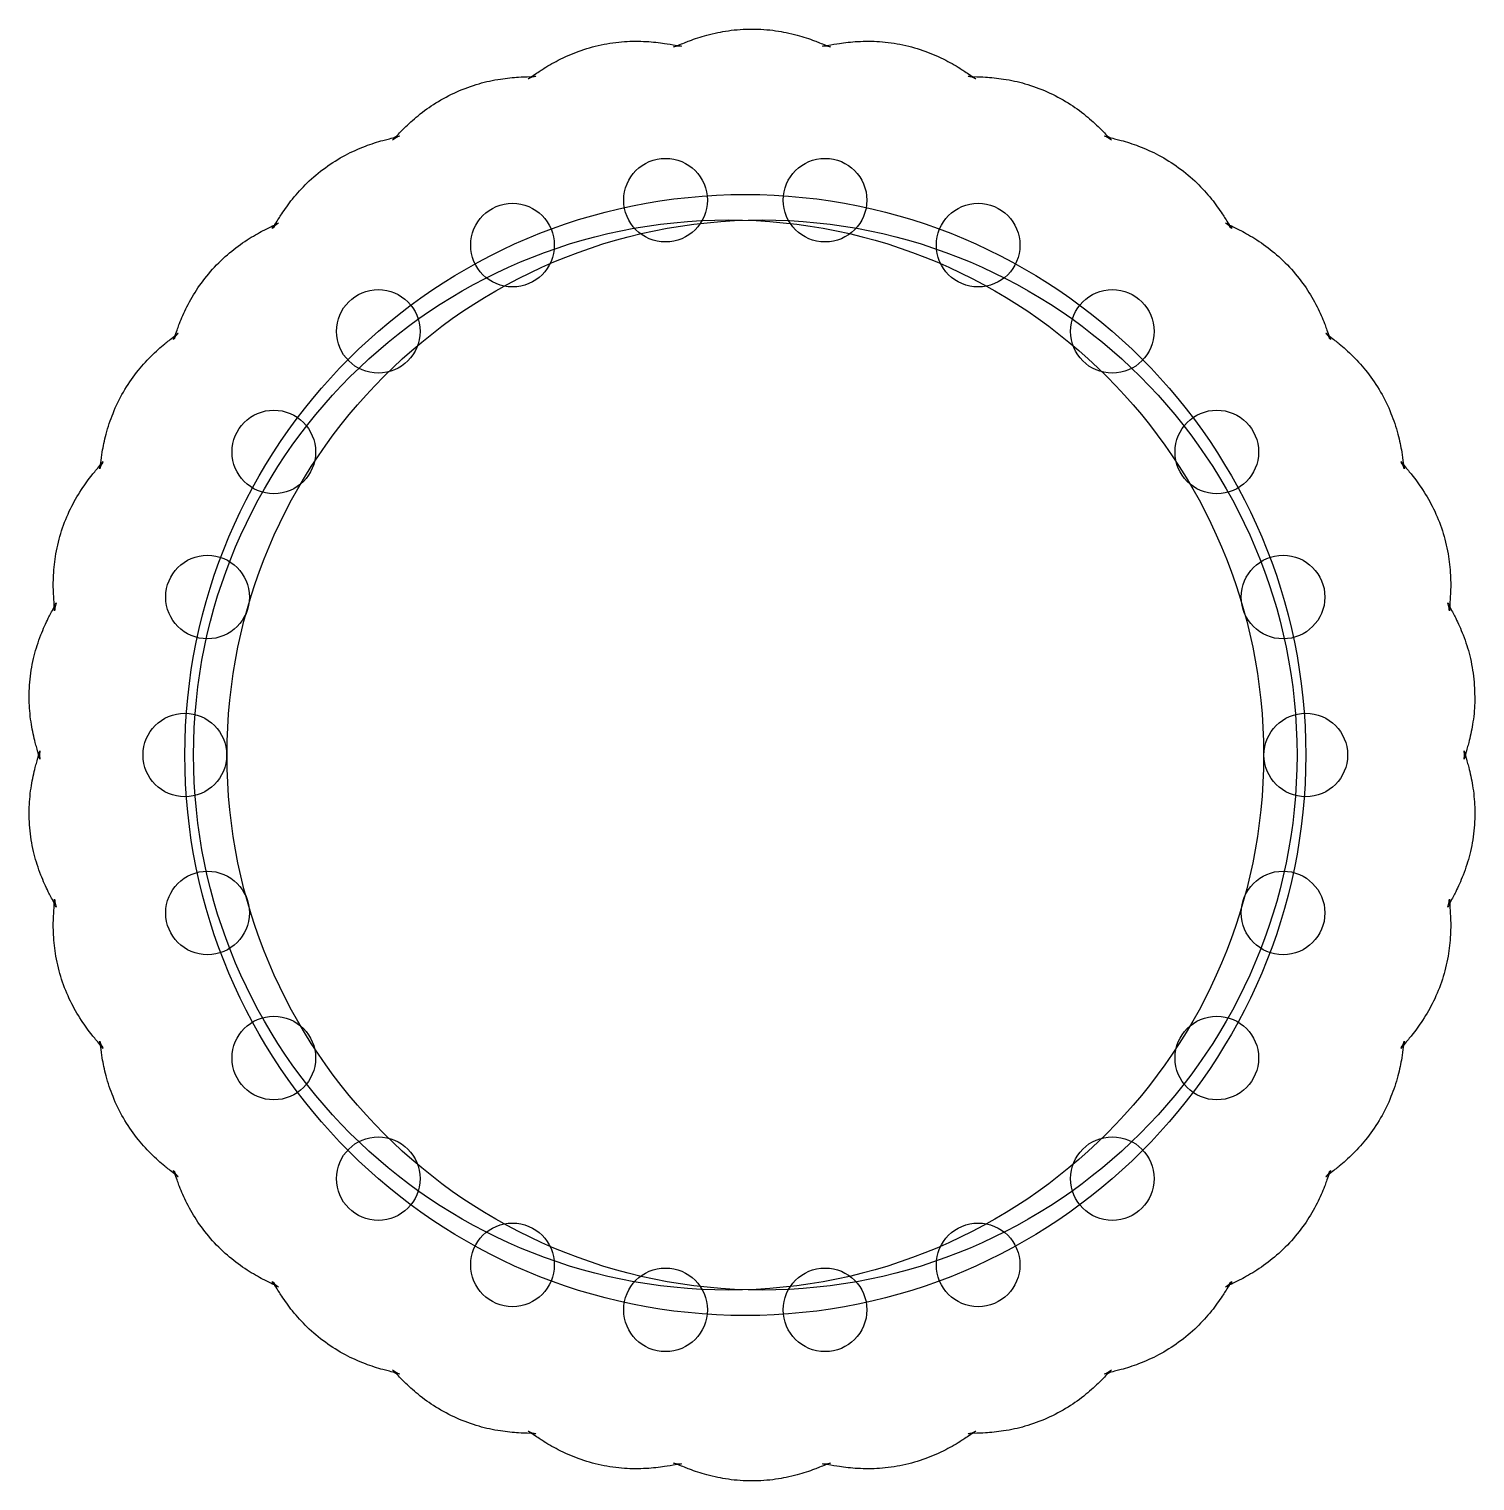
# Model space of a CAD drawing. Header units: metres. Extents: x -42.8 to 43.6, y -43.4 to 43.4.
import ezdxf

# ---------------------------------------------------------------- set-up
doc = ezdxf.new("R2010")
doc.units = ezdxf.units.M

msp = doc.modelspace()

# ---------------------------------------------------------------- linework, layer by layer
for centre, radius in [((-4.771, 33.183), 2.5), ((4.771, 33.183), 2.5), ((0, 0), 33.524), ((-13.926, 30.494), 2.5), ((13.926, 30.494), 2.5), ((-1, 0), 32), ((1, 0), 32), ((-21.953, 25.336), 2.5), ((21.953, 25.336), 2.5), ((-28.202, 18.124), 2.5), ((28.202, 18.124), 2.5), ((-32.166, 9.445), 2.5), ((32.166, 9.445), 2.5), ((-33.524, 0), 2.5), ((33.524, 0), 2.5), ((-32.166, -9.445), 2.5), ((32.166, -9.445), 2.5), ((-28.202, -18.124), 2.5), ((28.202, -18.124), 2.5), ((-21.953, -25.336), 2.5), ((21.953, -25.336), 2.5), ((-13.926, -30.494), 2.5), ((13.926, -30.494), 2.5), ((-4.771, -33.183), 2.5), ((4.771, -33.183), 2.5)]:
    msp.add_circle(centre, radius)
msp.add_spline([(43.579, 4.538), (43.332, 5.935), (42.934, 7.183), (42.491, 8.182), (42.141, 8.853), (42.017, 9.093), (42.085, 8.861), (42.117, 8.621), (42.133, 8.89), (42.18, 9.645), (42.178, 10.738), (42.034, 12.04), (41.692, 13.416), (41.159, 14.732), (40.511, 15.87), (39.87, 16.754), (39.389, 17.338), (39.217, 17.547), (39.332, 17.334), (39.413, 17.106), (39.373, 17.373), (39.262, 18.121), (39.033, 19.19), (38.621, 20.433), (38, 21.708), (37.206, 22.884), (36.335, 23.862), (35.524, 24.595), (34.932, 25.065), (34.721, 25.234), (34.878, 25.049), (35.004, 24.843), (34.909, 25.096), (34.645, 25.805), (34.199, 26.802), (33.538, 27.933), (32.665, 29.051), (31.644, 30.036), (30.589, 30.812), (29.643, 31.36), (28.966, 31.697), (28.724, 31.818), (28.916, 31.67), (29.083, 31.495), (28.937, 31.723), (28.531, 32.361), (27.888, 33.244), (27.006, 34.212), (25.92, 35.125), (24.716, 35.876), (23.523, 36.415), (22.484, 36.755), (21.752, 36.943), (21.49, 37.012), (21.708, 36.907), (21.908, 36.77), (21.718, 36.963), (21.188, 37.502), (20.375, 38.232), (19.311, 38.996), (18.059, 39.663), (16.726, 40.147), (15.446, 40.427), (14.36, 40.543), (13.604, 40.575), (13.334, 40.588), (13.569, 40.531), (13.793, 40.438), (13.567, 40.587), (12.937, 41.005), (11.99, 41.55), (10.79, 42.076), (9.427, 42.468), (8.022, 42.664), (6.712, 42.672), (5.625, 42.559), (4.879, 42.434), (4.613, 42.39), (4.855, 42.383), (5.093, 42.339), (4.841, 42.438), (4.138, 42.716), (3.098, 43.052), (1.815, 43.317), (0.4, 43.417), (-1.015, 43.317), (-2.298, 43.052), (-3.338, 42.716), (-4.041, 42.438), (-4.293, 42.339), (-4.055, 42.383), (-3.813, 42.39), (-4.079, 42.434), (-4.825, 42.559), (-5.912, 42.672), (-7.222, 42.664), (-8.627, 42.468), (-9.99, 42.076), (-11.19, 41.55), (-12.137, 41.005), (-12.767, 40.587), (-12.993, 40.438), (-12.769, 40.531), (-12.534, 40.588), (-12.804, 40.575), (-13.56, 40.543), (-14.646, 40.427), (-15.926, 40.147), (-17.259, 39.663), (-18.511, 38.996), (-19.575, 38.232), (-20.388, 37.502), (-20.918, 36.963), (-21.108, 36.77), (-20.908, 36.907), (-20.69, 37.012), (-20.952, 36.943), (-21.684, 36.755), (-22.723, 36.415), (-23.916, 35.876), (-25.12, 35.125), (-26.206, 34.212), (-27.088, 33.244), (-27.731, 32.361), (-28.137, 31.723), (-28.283, 31.495), (-28.116, 31.67), (-27.924, 31.818), (-28.166, 31.697), (-28.843, 31.36), (-29.789, 30.812), (-30.844, 30.036), (-31.865, 29.051), (-32.738, 27.933), (-33.399, 26.802), (-33.845, 25.805), (-34.109, 25.096), (-34.204, 24.843), (-34.078, 25.049), (-33.921, 25.234), (-34.132, 25.065), (-34.724, 24.595), (-35.535, 23.862), (-36.406, 22.884), (-37.2, 21.708), (-37.821, 20.433), (-38.233, 19.19), (-38.462, 18.121), (-38.573, 17.373), (-38.613, 17.106), (-38.532, 17.334), (-38.417, 17.547), (-38.589, 17.338), (-39.07, 16.754), (-39.711, 15.87), (-40.359, 14.732), (-40.892, 13.416), (-41.234, 12.04), (-41.378, 10.738), (-41.38, 9.645), (-41.333, 8.89), (-41.317, 8.621), (-41.285, 8.861), (-41.217, 9.093), (-41.341, 8.853), (-41.691, 8.182), (-42.134, 7.183), (-42.532, 5.935), (-42.779, 4.538), (-42.827, 3.12), (-42.698, 1.817), (-42.472, 0.748), (-42.27, 0.019), (-42.198, -0.241), (-42.217, 0), (-42.198, 0.241), (-42.27, -0.019), (-42.472, -0.748), (-42.698, -1.817), (-42.827, -3.12), (-42.779, -4.538), (-42.532, -5.935), (-42.134, -7.183), (-41.691, -8.182), (-41.341, -8.853), (-41.217, -9.093), (-41.285, -8.861), (-41.317, -8.621), (-41.333, -8.89), (-41.38, -9.645), (-41.378, -10.738), (-41.234, -12.04), (-40.892, -13.416), (-40.359, -14.732), (-39.711, -15.87), (-39.07, -16.754), (-38.589, -17.338), (-38.417, -17.547), (-38.532, -17.334), (-38.613, -17.106), (-38.573, -17.373), (-38.462, -18.121), (-38.233, -19.19), (-37.821, -20.433), (-37.2, -21.708), (-36.406, -22.884), (-35.535, -23.862), (-34.724, -24.595), (-34.132, -25.065), (-33.921, -25.234), (-34.078, -25.049), (-34.204, -24.843), (-34.109, -25.096), (-33.845, -25.805), (-33.399, -26.802), (-32.738, -27.933), (-31.865, -29.051), (-30.844, -30.036), (-29.789, -30.812), (-28.843, -31.36), (-28.166, -31.697), (-27.924, -31.818), (-28.116, -31.67), (-28.283, -31.495), (-28.137, -31.723), (-27.731, -32.361), (-27.088, -33.244), (-26.206, -34.212), (-25.12, -35.125), (-23.916, -35.876), (-22.723, -36.415), (-21.684, -36.755), (-20.952, -36.943), (-20.69, -37.012), (-20.908, -36.907), (-21.108, -36.77), (-20.918, -36.963), (-20.388, -37.502), (-19.575, -38.232), (-18.511, -38.996), (-17.259, -39.663), (-15.926, -40.147), (-14.646, -40.427), (-13.56, -40.543), (-12.804, -40.575), (-12.534, -40.588), (-12.769, -40.531), (-12.993, -40.438), (-12.767, -40.587), (-12.137, -41.005), (-11.19, -41.55), (-9.99, -42.076), (-8.627, -42.468), (-7.222, -42.664), (-5.912, -42.672), (-4.825, -42.559), (-4.079, -42.434), (-3.813, -42.39), (-4.055, -42.383), (-4.293, -42.339), (-4.041, -42.438), (-3.338, -42.716), (-2.298, -43.052), (-1.015, -43.317), (0.4, -43.417), (1.815, -43.317), (3.098, -43.052), (4.138, -42.716), (4.841, -42.438), (5.093, -42.339), (4.855, -42.383), (4.613, -42.39), (4.879, -42.434), (5.625, -42.559), (6.712, -42.672), (8.022, -42.664), (9.427, -42.468), (10.79, -42.076), (11.99, -41.55), (12.937, -41.005), (13.567, -40.587), (13.793, -40.438), (13.569, -40.531), (13.334, -40.588), (13.604, -40.575), (14.36, -40.543), (15.446, -40.427), (16.726, -40.147), (18.059, -39.663), (19.311, -38.996), (20.375, -38.232), (21.188, -37.502), (21.718, -36.963), (21.908, -36.77), (21.708, -36.907), (21.49, -37.012), (21.752, -36.943), (22.484, -36.755), (23.523, -36.415), (24.716, -35.876), (25.92, -35.125), (27.006, -34.212), (27.888, -33.244), (28.531, -32.361), (28.937, -31.723), (29.083, -31.495), (28.916, -31.67), (28.724, -31.818), (28.966, -31.697), (29.643, -31.36), (30.589, -30.812), (31.644, -30.036), (32.665, -29.051), (33.538, -27.933), (34.199, -26.802), (34.645, -25.805), (34.909, -25.096), (35.004, -24.843), (34.878, -25.049), (34.721, -25.234), (34.932, -25.065), (35.524, -24.595), (36.335, -23.862), (37.206, -22.884), (38, -21.708), (38.621, -20.433), (39.033, -19.19), (39.262, -18.121), (39.373, -17.373), (39.413, -17.106), (39.332, -17.334), (39.217, -17.547), (39.389, -17.338), (39.87, -16.754), (40.511, -15.87), (41.159, -14.732), (41.692, -13.416), (42.034, -12.04), (42.178, -10.738), (42.18, -9.645), (42.133, -8.89), (42.117, -8.621), (42.085, -8.861), (42.017, -9.093), (42.141, -8.853), (42.491, -8.182), (42.934, -7.183), (43.332, -5.935), (43.579, -4.538), (43.627, -3.12), (43.498, -1.817), (43.272, -0.748), (43.07, -0.019), (42.998, 0.241), (43.017, 0), (42.998, -0.241), (43.07, 0.019), (43.272, 0.748), (43.498, 1.817), (43.627, 3.12), (43.579, 4.538)], degree=3)

doc.saveas('drawing.dxf')
